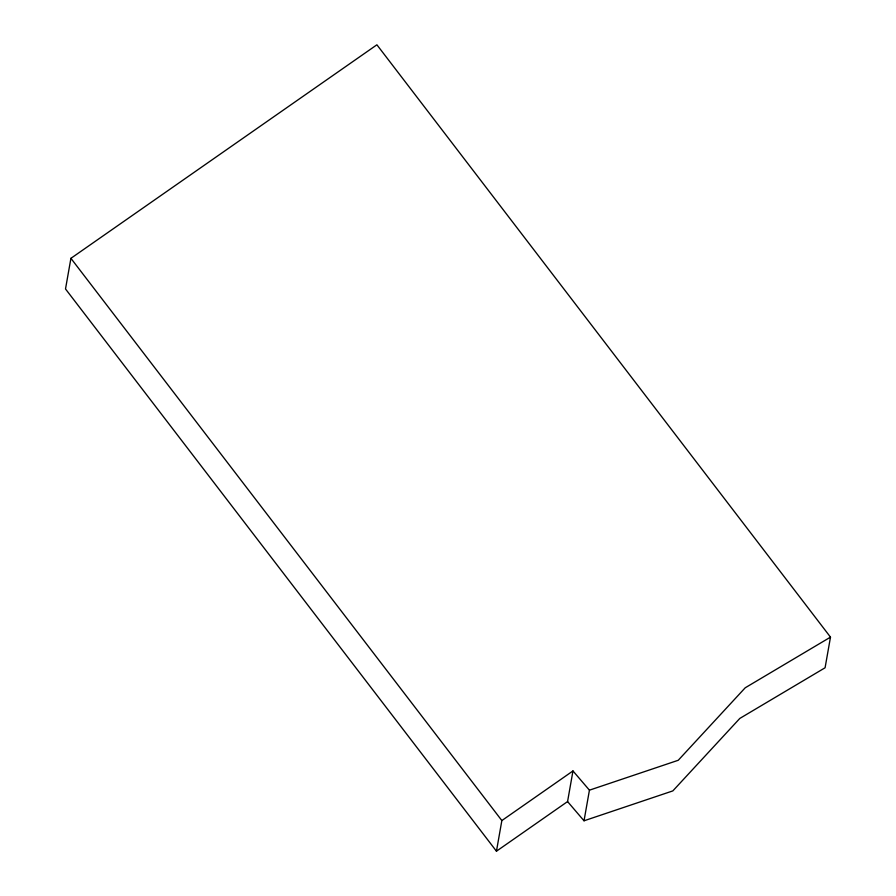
<?xml version="1.0" encoding="UTF-8"?>
<svg xmlns="http://www.w3.org/2000/svg" width="896" height="896" viewBox="0 0 896 896"><rect width="100%" height="100%" fill="white"/><g stroke="black" fill="none" stroke-linecap="round" stroke-linejoin="round"><path stroke-width="1.34" d="M70.918 258.328L65.509 288.96L496.451 851.2L567.571 801.573L572.97 770.941L589.434 790.171L584.024 820.792L672.84 790.899L739.805 718.435L825.082 667.766L830.491 637.134L376.902 44.8L70.918 258.328L501.85 820.568L496.451 851.2M501.85 820.568L572.97 770.941M830.491 637.134L745.203 687.803L678.238 760.278L589.434 790.171M567.571 801.573L584.024 820.792"/></g></svg>
